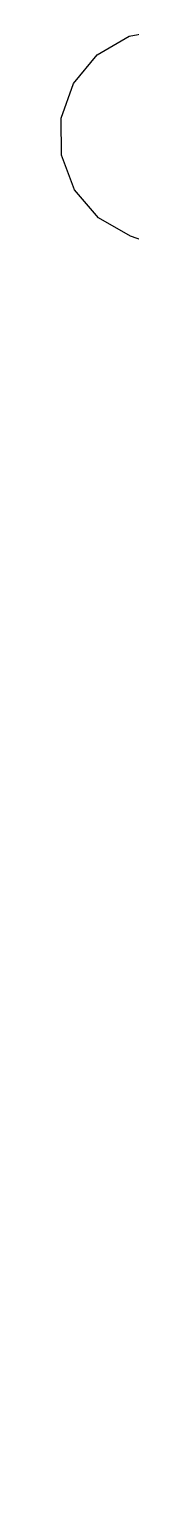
# Model space of a CAD drawing. Extents: x 42 to 258, y -102 to -28.
# Drawn here: x 113.31 to 113.97, y -41.45 to -27.57 of the extents above; entities that cross this region are included whole.
import ezdxf

# ---------------------------------------------------------------- set-up
doc = ezdxf.new("R2010")
doc.units = 0
doc.header["$MEASUREMENT"] = 0
doc.layers.add('BLACK', color=7, linetype='CONTINUOUS')

msp = doc.modelspace()

# ---------------------------------------------------------------- linework, layer by layer
at = {"layer": 'Black'}
for p, q in [((113.951, -27.6379), (114.293, -27.575)), ((113.652, -27.8138), (113.951, -27.6379)), ((113.43, -28.0815), (113.652, -27.8138)), ((113.314, -28.4087), (113.43, -28.0815)), ((113.317, -28.756), (113.314, -28.4087)), ((113.438, -29.0814), (113.317, -28.756)), ((113.663, -29.3458), (113.438, -29.0814)), ((113.965, -29.5172), (113.663, -29.3458)), ((256.84, -80.3172), (113.965, -29.5172))]:
    msp.add_line(p, q, dxfattribs=at)

doc.saveas('drawing.dxf')
